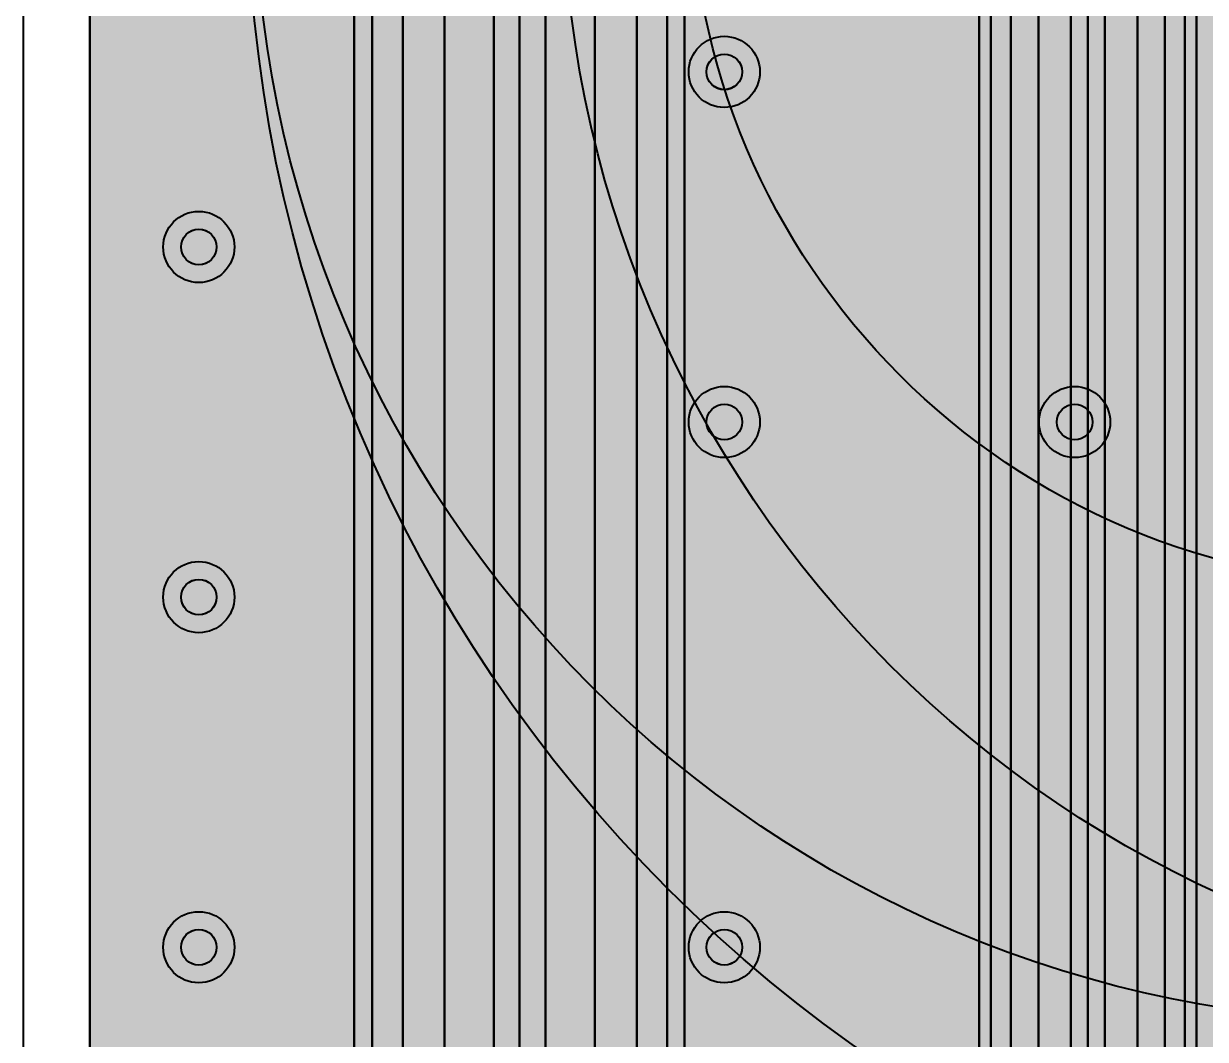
# Model space of a CAD drawing. Header units: millimetres. Extents: x 2 to 110, y 3 to 56.
# Drawn here: x 2.1 to 18.97, y 12.58 to 27.09 of the extents above; entities that cross this region are included whole.
import ezdxf

# ---------------------------------------------------------------- set-up
doc = ezdxf.new("R2010")
doc.units = ezdxf.units.MM
for name, color, linetype in [('bottom_copper', 7, 'Continuous'), ('bottom_silk', 7, 'Continuous'), ('drill_plated', 7, 'Continuous'), ('outline', 7, 'Continuous'), ('top_copper', 7, 'Continuous'), ('top_silk', 7, 'Continuous')]:
    doc.layers.add(name, color=color, linetype=linetype)

# ---------------------------------------------------------------- blocks, each defined once
blk = doc.blocks.new('Block38983')
at = {"layer": 'bottom_copper', "lineweight": 40}
for points in [[(2.372, 0), (1.3063, 0), (1.3063, 51.435), (2.372, 51.435), (2.372, 0)], [(1.3063, 0), (1.1417, 0), (1.1417, 24.9844), (1.235, 25.2097), (1.2919, 25.4469), (1.3063, 25.69), (1.3063, 0)], [(1.1417, 0), (0.8559, 0), (0.8559, 24.591), (1.0143, 24.7765), (1.1417, 24.9844), (1.1417, 0)], [(0.8559, 0), (0.4625, 0), (0.4625, 24.3052), (0.6704, 24.4326), (0.8559, 24.591), (0.8559, 0)], [(0.4625, 0), (0, 0), (0, 24.155), (0.2372, 24.2119), (0.4625, 24.3052), (0.4625, 0)], [(0, 0), (-0.2455, 0), (-0.2455, 24.136), (-0.2431, 24.1358), (0, 24.155), (0, 0)]]:
    blk.add_hatch(color=7, dxfattribs=at).paths.add_polyline_path(points, flags=0)
at = {"layer": 'bottom_copper', "color": 7, "lineweight": 40}
for points in [[(2.372, 0), (1.3063, 0), (1.3063, 51.435), (2.372, 51.435), (2.372, 0)], [(1.3063, 0), (1.1417, 0), (1.1417, 24.9844), (1.235, 25.2097), (1.2919, 25.4469), (1.3063, 25.69), (1.3063, 0)], [(1.1417, 0), (0.8559, 0), (0.8559, 24.591), (1.0143, 24.7765), (1.1417, 24.9844), (1.1417, 0)], [(0.8559, 0), (0.4625, 0), (0.4625, 24.3052), (0.6704, 24.4326), (0.8559, 24.591), (0.8559, 0)], [(0.4625, 0), (0, 0), (0, 24.155), (0.2372, 24.2119), (0.4625, 24.3052), (0.4625, 0)], [(0, 0), (-0.2455, 0), (-0.2455, 24.136), (-0.2431, 24.1358), (0, 24.155), (0, 0)]]:
    blk.add_lwpolyline(points, close=True, dxfattribs=at)
blk = doc.blocks.new('Block39225')
at = {"layer": 'bottom_copper', "lineweight": 40}
for points in [[(6.1864, 0), (1.9846, 0), (1.9846, 51.435), (6.1864, 51.435), (6.1864, 0)], [(1.9846, 0), (1.7345, 0), (1.7345, 29.068), (1.8763, 29.4103), (1.9628, 29.7706), (1.9846, 30.14), (1.9846, 0)], [(1.7345, 0), (1.3003, 0), (1.3003, 28.4703), (1.5409, 28.7521), (1.7345, 29.068), (1.7345, 0)], [(1.3003, 0), (0.7026, 0), (0.7026, 28.0361), (1.0185, 28.2297), (1.3003, 28.4703), (1.3003, 0)], [(0.7026, 0), (0, 0), (0, 27.8078), (0.3603, 27.8943), (0.7026, 28.0361), (0.7026, 0)], [(0, 0), (-0.373, 0), (-0.373, 27.779), (-0.3694, 27.7787), (0, 27.8078), (0, 0)], [(6.3558, 0), (6.1864, 0), (6.1864, 25.69), (6.2056, 25.4469), (6.2625, 25.2097), (6.3558, 24.9844), (6.3558, 0)], [(6.6416, 0), (6.3558, 0), (6.3558, 24.9844), (6.4832, 24.7765), (6.6416, 24.591), (6.6416, 0)], [(7.035, 0), (6.6416, 0), (6.6416, 24.591), (6.8271, 24.4326), (7.035, 24.3052), (7.035, 0)], [(7.4975, 0), (7.035, 0), (7.035, 24.3052), (7.2603, 24.2119), (7.4975, 24.155), (7.4975, 0)], [(7.7382, 0), (7.4975, 0), (7.4975, 24.155), (7.7382, 24.136), (7.7382, 0)]]:
    blk.add_hatch(color=7, dxfattribs=at).paths.add_polyline_path(points, flags=0)
at = {"layer": 'bottom_copper', "color": 7, "lineweight": 40}
for points in [[(6.1864, 0), (1.9846, 0), (1.9846, 51.435), (6.1864, 51.435), (6.1864, 0)], [(1.9846, 0), (1.7345, 0), (1.7345, 29.068), (1.8763, 29.4103), (1.9628, 29.7706), (1.9846, 30.14), (1.9846, 0)], [(1.7345, 0), (1.3003, 0), (1.3003, 28.4703), (1.5409, 28.7521), (1.7345, 29.068), (1.7345, 0)], [(1.3003, 0), (0.7026, 0), (0.7026, 28.0361), (1.0185, 28.2297), (1.3003, 28.4703), (1.3003, 0)], [(0.7026, 0), (0, 0), (0, 27.8078), (0.3603, 27.8943), (0.7026, 28.0361), (0.7026, 0)], [(0, 0), (-0.373, 0), (-0.373, 27.779), (-0.3694, 27.7787), (0, 27.8078), (0, 0)], [(6.3558, 0), (6.1864, 0), (6.1864, 25.69), (6.2056, 25.4469), (6.2625, 25.2097), (6.3558, 24.9844), (6.3558, 0)], [(6.6416, 0), (6.3558, 0), (6.3558, 24.9844), (6.4832, 24.7765), (6.6416, 24.591), (6.6416, 0)], [(7.035, 0), (6.6416, 0), (6.6416, 24.591), (6.8271, 24.4326), (7.035, 24.3052), (7.035, 0)], [(7.4975, 0), (7.035, 0), (7.035, 24.3052), (7.2603, 24.2119), (7.4975, 24.155), (7.4975, 0)], [(7.7382, 0), (7.4975, 0), (7.4975, 24.155), (7.7382, 24.136), (7.7382, 0)]]:
    blk.add_lwpolyline(points, close=True, dxfattribs=at)
blk = doc.blocks.new('Block39358')
at = {"layer": 'bottom_copper', "lineweight": 40}
for points in [[(0, 0), (-3.7687, 0), (-3.7687, 51.435), (0, 51.435), (0, 0)], [(0.2574, 0), (0, 0), (0, 30.14), (0.0291, 29.7706), (0.1156, 29.4103), (0.2574, 29.068), (0.2574, 0)], [(0.6916, 0), (0.2574, 0), (0.2574, 29.068), (0.451, 28.7521), (0.6916, 28.4703), (0.6916, 0)], [(1.2893, 0), (0.6916, 0), (0.6916, 28.4703), (0.9734, 28.2297), (1.2893, 28.0361), (1.2893, 0)], [(1.9919, 0), (1.2893, 0), (1.2893, 28.0361), (1.6316, 27.8943), (1.9919, 27.8078), (1.9919, 0)], [(2.3577, 0), (1.9919, 0), (1.9919, 27.8078), (2.3577, 27.779), (2.3577, 0)]]:
    blk.add_hatch(color=7, dxfattribs=at).paths.add_polyline_path(points, flags=0)
at = {"layer": 'bottom_copper', "color": 7, "lineweight": 40}
for points in [[(0, 0), (-3.7687, 0), (-3.7687, 51.435), (0, 51.435), (0, 0)], [(0.2574, 0), (0, 0), (0, 30.14), (0.0291, 29.7706), (0.1156, 29.4103), (0.2574, 29.068), (0.2574, 0)], [(0.6916, 0), (0.2574, 0), (0.2574, 29.068), (0.451, 28.7521), (0.6916, 28.4703), (0.6916, 0)], [(1.2893, 0), (0.6916, 0), (0.6916, 28.4703), (0.9734, 28.2297), (1.2893, 28.0361), (1.2893, 0)], [(1.9919, 0), (1.2893, 0), (1.2893, 28.0361), (1.6316, 27.8943), (1.9919, 27.8078), (1.9919, 0)], [(2.3577, 0), (1.9919, 0), (1.9919, 27.8078), (2.3577, 27.779), (2.3577, 0)]]:
    blk.add_lwpolyline(points, close=True, dxfattribs=at)
blk = doc.blocks.new('Block120121')
at = {"layer": 'top_copper', "lineweight": 40}
for points in [[(2.372, 0), (1.306, 0), (1.306, 51.435), (2.372, 51.435), (2.372, 0)], [(1.306, 0), (1.142, 0), (1.142, 24.968), (1.235, 25.194), (1.292, 25.431), (1.306, 25.674), (1.306, 0)], [(1.142, 0), (0.856, 0), (0.856, 24.575), (1.014, 24.761), (1.142, 24.968), (1.142, 0)], [(0.856, 0), (0.463, 0), (0.463, 24.289), (0.67, 24.417), (0.856, 24.575), (0.856, 0)], [(0.463, 0), (0, 0), (0, 24.139), (0.237, 24.196), (0.463, 24.289), (0.463, 0)], [(0, 0), (-0.245, 0), (-0.245, 24.12), (-0.243, 24.12), (0, 24.139), (0, 0)]]:
    blk.add_hatch(color=7, dxfattribs=at).paths.add_polyline_path(points, flags=0)
at = {"layer": 'top_copper', "color": 7, "lineweight": 40}
for points in [[(2.372, 0), (1.306, 0), (1.306, 51.435), (2.372, 51.435), (2.372, 0)], [(1.306, 0), (1.142, 0), (1.142, 24.968), (1.235, 25.194), (1.292, 25.431), (1.306, 25.674), (1.306, 0)], [(1.142, 0), (0.856, 0), (0.856, 24.575), (1.014, 24.761), (1.142, 24.968), (1.142, 0)], [(0.856, 0), (0.463, 0), (0.463, 24.289), (0.67, 24.417), (0.856, 24.575), (0.856, 0)], [(0.463, 0), (0, 0), (0, 24.139), (0.237, 24.196), (0.463, 24.289), (0.463, 0)], [(0, 0), (-0.245, 0), (-0.245, 24.12), (-0.243, 24.12), (0, 24.139), (0, 0)]]:
    blk.add_lwpolyline(points, close=True, dxfattribs=at)
blk = doc.blocks.new('Block120460')
at = {"layer": 'top_copper', "lineweight": 40}
for points in [[(6.1864, 0), (1.9846, 0), (1.9846, 51.435), (6.1864, 51.435), (6.1864, 0)], [(1.9846, 0), (1.7345, 0), (1.7345, 29.052), (1.8763, 29.3943), (1.9628, 29.7546), (1.9846, 30.124), (1.9846, 0)], [(1.7345, 0), (1.3003, 0), (1.3003, 28.4543), (1.5409, 28.7361), (1.7345, 29.052), (1.7345, 0)], [(1.3003, 0), (0.7026, 0), (0.7026, 28.0201), (1.0185, 28.2137), (1.3003, 28.4543), (1.3003, 0)], [(0.7026, 0), (0, 0), (0, 27.7918), (0.3603, 27.8783), (0.7026, 28.0201), (0.7026, 0)], [(0, 0), (-0.373, 0), (-0.373, 27.763), (-0.3694, 27.7627), (0, 27.7918), (0, 0)], [(6.3558, 0), (6.1864, 0), (6.1864, 25.674), (6.2056, 25.4309), (6.2625, 25.1937), (6.3558, 24.9684), (6.3558, 0)], [(6.6416, 0), (6.3558, 0), (6.3558, 24.9684), (6.4832, 24.7605), (6.6416, 24.575), (6.6416, 0)], [(7.035, 0), (6.6416, 0), (6.6416, 24.575), (6.8271, 24.4166), (7.035, 24.2892), (7.035, 0)], [(7.4975, 0), (7.035, 0), (7.035, 24.2892), (7.2603, 24.1959), (7.4975, 24.139), (7.4975, 0)], [(7.7382, 0), (7.4975, 0), (7.4975, 24.139), (7.7382, 24.12), (7.7382, 0)]]:
    blk.add_hatch(color=7, dxfattribs=at).paths.add_polyline_path(points, flags=0)
at = {"layer": 'top_copper', "color": 7, "lineweight": 40}
for points in [[(6.1864, 0), (1.9846, 0), (1.9846, 51.435), (6.1864, 51.435), (6.1864, 0)], [(1.9846, 0), (1.7345, 0), (1.7345, 29.052), (1.8763, 29.3943), (1.9628, 29.7546), (1.9846, 30.124), (1.9846, 0)], [(1.7345, 0), (1.3003, 0), (1.3003, 28.4543), (1.5409, 28.7361), (1.7345, 29.052), (1.7345, 0)], [(1.3003, 0), (0.7026, 0), (0.7026, 28.0201), (1.0185, 28.2137), (1.3003, 28.4543), (1.3003, 0)], [(0.7026, 0), (0, 0), (0, 27.7918), (0.3603, 27.8783), (0.7026, 28.0201), (0.7026, 0)], [(0, 0), (-0.373, 0), (-0.373, 27.763), (-0.3694, 27.7627), (0, 27.7918), (0, 0)], [(6.3558, 0), (6.1864, 0), (6.1864, 25.674), (6.2056, 25.4309), (6.2625, 25.1937), (6.3558, 24.9684), (6.3558, 0)], [(6.6416, 0), (6.3558, 0), (6.3558, 24.9684), (6.4832, 24.7605), (6.6416, 24.575), (6.6416, 0)], [(7.035, 0), (6.6416, 0), (6.6416, 24.575), (6.8271, 24.4166), (7.035, 24.2892), (7.035, 0)], [(7.4975, 0), (7.035, 0), (7.035, 24.2892), (7.2603, 24.1959), (7.4975, 24.139), (7.4975, 0)], [(7.7382, 0), (7.4975, 0), (7.4975, 24.139), (7.7382, 24.12), (7.7382, 0)]]:
    blk.add_lwpolyline(points, close=True, dxfattribs=at)
blk = doc.blocks.new('Block120593')
at = {"layer": 'top_copper', "lineweight": 40}
for points in [[(0, 0), (-3.7727, 0), (-3.7727, 51.435), (0, 51.435), (0, 0)], [(0.2574, 0), (0, 0), (0, 30.124), (0.0291, 29.7546), (0.1156, 29.3943), (0.2574, 29.052), (0.2574, 0)], [(0.6916, 0), (0.2574, 0), (0.2574, 29.052), (0.451, 28.7361), (0.6916, 28.4543), (0.6916, 0)], [(1.2893, 0), (0.6916, 0), (0.6916, 28.4543), (0.9734, 28.2137), (1.2893, 28.0201), (1.2893, 0)], [(1.9919, 0), (1.2893, 0), (1.2893, 28.0201), (1.6316, 27.8783), (1.9919, 27.7918), (1.9919, 0)], [(2.3577, 0), (1.9919, 0), (1.9919, 27.7918), (2.3577, 27.763), (2.3577, 0)]]:
    blk.add_hatch(color=7, dxfattribs=at).paths.add_polyline_path(points, flags=0)
at = {"layer": 'top_copper', "color": 7, "lineweight": 40}
for points in [[(0, 0), (-3.7727, 0), (-3.7727, 51.435), (0, 51.435), (0, 0)], [(0.2574, 0), (0, 0), (0, 30.124), (0.0291, 29.7546), (0.1156, 29.3943), (0.2574, 29.052), (0.2574, 0)], [(0.6916, 0), (0.2574, 0), (0.2574, 29.052), (0.451, 28.7361), (0.6916, 28.4543), (0.6916, 0)], [(1.2893, 0), (0.6916, 0), (0.6916, 28.4543), (0.9734, 28.2137), (1.2893, 28.0201), (1.2893, 0)], [(1.9919, 0), (1.2893, 0), (1.2893, 28.0201), (1.6316, 27.8783), (1.9919, 27.7918), (1.9919, 0)], [(2.3577, 0), (1.9919, 0), (1.9919, 27.7918), (2.3577, 27.763), (2.3577, 0)]]:
    blk.add_lwpolyline(points, close=True, dxfattribs=at)

msp = doc.modelspace()

# ---------------------------------------------------------------- hatches: boundary and pattern name
at = {"layer": 'bottom_copper', "lineweight": 40}
for points in [[(12.353, 26.348), (12.339, 26.301), (12.315, 26.257), (12.284, 26.218), (12.245, 26.187), (12.201, 26.163), (12.154, 26.149), (12.104, 26.144), (12.054, 26.149), (12.007, 26.163), (11.963, 26.187), (11.924, 26.218), (11.893, 26.257), (11.869, 26.301), (11.855, 26.348), (11.85, 26.398), (11.855, 26.448), (11.869, 26.495), (11.893, 26.539), (11.924, 26.578), (11.963, 26.609), (12.007, 26.633), (12.054, 26.647), (12.104, 26.652), (12.154, 26.647), (12.201, 26.633), (12.245, 26.609), (12.284, 26.578), (12.315, 26.539), (12.339, 26.495), (12.353, 26.448), (12.358, 26.398), (12.353, 26.348)], [(4.853, 23.848), (4.839, 23.801), (4.815, 23.757), (4.784, 23.718), (4.745, 23.687), (4.701, 23.663), (4.654, 23.649), (4.604, 23.644), (4.554, 23.649), (4.507, 23.663), (4.463, 23.687), (4.424, 23.718), (4.393, 23.757), (4.369, 23.801), (4.355, 23.848), (4.35, 23.898), (4.355, 23.948), (4.369, 23.995), (4.393, 24.039), (4.424, 24.078), (4.463, 24.109), (4.507, 24.133), (4.554, 24.147), (4.604, 24.152), (4.654, 24.147), (4.701, 24.133), (4.745, 24.109), (4.784, 24.078), (4.815, 24.039), (4.839, 23.995), (4.853, 23.948), (4.858, 23.898), (4.853, 23.848)], [(12.353, 21.348), (12.339, 21.301), (12.315, 21.257), (12.284, 21.218), (12.245, 21.187), (12.201, 21.163), (12.154, 21.149), (12.104, 21.144), (12.054, 21.149), (12.007, 21.163), (11.963, 21.187), (11.924, 21.218), (11.893, 21.257), (11.869, 21.301), (11.855, 21.348), (11.85, 21.398), (11.855, 21.448), (11.869, 21.495), (11.893, 21.539), (11.924, 21.578), (11.963, 21.609), (12.007, 21.633), (12.054, 21.647), (12.104, 21.652), (12.154, 21.647), (12.201, 21.633), (12.245, 21.609), (12.284, 21.578), (12.315, 21.539), (12.339, 21.495), (12.353, 21.448), (12.358, 21.398), (12.353, 21.348)], [(17.353, 21.348), (17.339, 21.301), (17.315, 21.257), (17.284, 21.218), (17.245, 21.187), (17.201, 21.163), (17.154, 21.149), (17.104, 21.144), (17.054, 21.149), (17.007, 21.163), (16.963, 21.187), (16.924, 21.218), (16.893, 21.257), (16.869, 21.301), (16.855, 21.348), (16.85, 21.398), (16.855, 21.448), (16.869, 21.495), (16.893, 21.539), (16.924, 21.578), (16.963, 21.609), (17.007, 21.633), (17.054, 21.647), (17.104, 21.652), (17.154, 21.647), (17.201, 21.633), (17.245, 21.609), (17.284, 21.578), (17.315, 21.539), (17.339, 21.495), (17.353, 21.448), (17.358, 21.398), (17.353, 21.348)], [(4.853, 18.848), (4.839, 18.801), (4.815, 18.757), (4.784, 18.718), (4.745, 18.687), (4.701, 18.663), (4.654, 18.649), (4.604, 18.644), (4.554, 18.649), (4.507, 18.663), (4.463, 18.687), (4.424, 18.718), (4.393, 18.757), (4.369, 18.801), (4.355, 18.848), (4.35, 18.898), (4.355, 18.948), (4.369, 18.995), (4.393, 19.039), (4.424, 19.078), (4.463, 19.109), (4.507, 19.133), (4.554, 19.147), (4.604, 19.152), (4.654, 19.147), (4.701, 19.133), (4.745, 19.109), (4.784, 19.078), (4.815, 19.039), (4.839, 18.995), (4.853, 18.948), (4.858, 18.898), (4.853, 18.848)], [(4.853, 13.848), (4.839, 13.801), (4.815, 13.757), (4.784, 13.718), (4.745, 13.687), (4.701, 13.663), (4.654, 13.649), (4.604, 13.644), (4.554, 13.649), (4.507, 13.663), (4.463, 13.687), (4.424, 13.718), (4.393, 13.757), (4.369, 13.801), (4.355, 13.848), (4.35, 13.898), (4.355, 13.948), (4.369, 13.995), (4.393, 14.039), (4.424, 14.078), (4.463, 14.109), (4.507, 14.133), (4.554, 14.147), (4.604, 14.152), (4.654, 14.147), (4.701, 14.133), (4.745, 14.109), (4.784, 14.078), (4.815, 14.039), (4.839, 13.995), (4.853, 13.948), (4.858, 13.898), (4.853, 13.848)], [(12.353, 13.848), (12.339, 13.801), (12.315, 13.757), (12.284, 13.718), (12.245, 13.687), (12.201, 13.663), (12.154, 13.649), (12.104, 13.644), (12.054, 13.649), (12.007, 13.663), (11.963, 13.687), (11.924, 13.718), (11.893, 13.757), (11.869, 13.801), (11.855, 13.848), (11.85, 13.898), (11.855, 13.948), (11.869, 13.995), (11.893, 14.039), (11.924, 14.078), (11.963, 14.109), (12.007, 14.133), (12.054, 14.147), (12.104, 14.152), (12.154, 14.147), (12.201, 14.133), (12.245, 14.109), (12.284, 14.078), (12.315, 14.039), (12.339, 13.995), (12.353, 13.948), (12.358, 13.898), (12.353, 13.848)]]:
    msp.add_hatch(color=7, dxfattribs=at).paths.add_polyline_path(points, flags=0)
at = {"layer": 'drill_plated', "lineweight": 40}
for points in [[(12.353, 26.348), (12.339, 26.301), (12.315, 26.257), (12.284, 26.218), (12.245, 26.187), (12.201, 26.163), (12.154, 26.149), (12.104, 26.144), (12.054, 26.149), (12.007, 26.163), (11.963, 26.187), (11.924, 26.218), (11.893, 26.257), (11.869, 26.301), (11.855, 26.348), (11.85, 26.398), (11.855, 26.448), (11.869, 26.495), (11.893, 26.539), (11.924, 26.578), (11.963, 26.609), (12.007, 26.633), (12.054, 26.647), (12.104, 26.652), (12.154, 26.647), (12.201, 26.633), (12.245, 26.609), (12.284, 26.578), (12.315, 26.539), (12.339, 26.495), (12.353, 26.448), (12.358, 26.398), (12.353, 26.348)], [(4.853, 23.848), (4.839, 23.801), (4.815, 23.757), (4.784, 23.718), (4.745, 23.687), (4.701, 23.663), (4.654, 23.649), (4.604, 23.644), (4.554, 23.649), (4.507, 23.663), (4.463, 23.687), (4.424, 23.718), (4.393, 23.757), (4.369, 23.801), (4.355, 23.848), (4.35, 23.898), (4.355, 23.948), (4.369, 23.995), (4.393, 24.039), (4.424, 24.078), (4.463, 24.109), (4.507, 24.133), (4.554, 24.147), (4.604, 24.152), (4.654, 24.147), (4.701, 24.133), (4.745, 24.109), (4.784, 24.078), (4.815, 24.039), (4.839, 23.995), (4.853, 23.948), (4.858, 23.898), (4.853, 23.848)], [(12.353, 21.348), (12.339, 21.301), (12.315, 21.257), (12.284, 21.218), (12.245, 21.187), (12.201, 21.163), (12.154, 21.149), (12.104, 21.144), (12.054, 21.149), (12.007, 21.163), (11.963, 21.187), (11.924, 21.218), (11.893, 21.257), (11.869, 21.301), (11.855, 21.348), (11.85, 21.398), (11.855, 21.448), (11.869, 21.495), (11.893, 21.539), (11.924, 21.578), (11.963, 21.609), (12.007, 21.633), (12.054, 21.647), (12.104, 21.652), (12.154, 21.647), (12.201, 21.633), (12.245, 21.609), (12.284, 21.578), (12.315, 21.539), (12.339, 21.495), (12.353, 21.448), (12.358, 21.398), (12.353, 21.348)], [(17.353, 21.348), (17.339, 21.301), (17.315, 21.257), (17.284, 21.218), (17.245, 21.187), (17.201, 21.163), (17.154, 21.149), (17.104, 21.144), (17.054, 21.149), (17.007, 21.163), (16.963, 21.187), (16.924, 21.218), (16.893, 21.257), (16.869, 21.301), (16.855, 21.348), (16.85, 21.398), (16.855, 21.448), (16.869, 21.495), (16.893, 21.539), (16.924, 21.578), (16.963, 21.609), (17.007, 21.633), (17.054, 21.647), (17.104, 21.652), (17.154, 21.647), (17.201, 21.633), (17.245, 21.609), (17.284, 21.578), (17.315, 21.539), (17.339, 21.495), (17.353, 21.448), (17.358, 21.398), (17.353, 21.348)], [(4.853, 18.848), (4.839, 18.801), (4.815, 18.757), (4.784, 18.718), (4.745, 18.687), (4.701, 18.663), (4.654, 18.649), (4.604, 18.644), (4.554, 18.649), (4.507, 18.663), (4.463, 18.687), (4.424, 18.718), (4.393, 18.757), (4.369, 18.801), (4.355, 18.848), (4.35, 18.898), (4.355, 18.948), (4.369, 18.995), (4.393, 19.039), (4.424, 19.078), (4.463, 19.109), (4.507, 19.133), (4.554, 19.147), (4.604, 19.152), (4.654, 19.147), (4.701, 19.133), (4.745, 19.109), (4.784, 19.078), (4.815, 19.039), (4.839, 18.995), (4.853, 18.948), (4.858, 18.898), (4.853, 18.848)], [(4.853, 13.848), (4.839, 13.801), (4.815, 13.757), (4.784, 13.718), (4.745, 13.687), (4.701, 13.663), (4.654, 13.649), (4.604, 13.644), (4.554, 13.649), (4.507, 13.663), (4.463, 13.687), (4.424, 13.718), (4.393, 13.757), (4.369, 13.801), (4.355, 13.848), (4.35, 13.898), (4.355, 13.948), (4.369, 13.995), (4.393, 14.039), (4.424, 14.078), (4.463, 14.109), (4.507, 14.133), (4.554, 14.147), (4.604, 14.152), (4.654, 14.147), (4.701, 14.133), (4.745, 14.109), (4.784, 14.078), (4.815, 14.039), (4.839, 13.995), (4.853, 13.948), (4.858, 13.898), (4.853, 13.848)], [(12.353, 13.848), (12.339, 13.801), (12.315, 13.757), (12.284, 13.718), (12.245, 13.687), (12.201, 13.663), (12.154, 13.649), (12.104, 13.644), (12.054, 13.649), (12.007, 13.663), (11.963, 13.687), (11.924, 13.718), (11.893, 13.757), (11.869, 13.801), (11.855, 13.848), (11.85, 13.898), (11.855, 13.948), (11.869, 13.995), (11.893, 14.039), (11.924, 14.078), (11.963, 14.109), (12.007, 14.133), (12.054, 14.147), (12.104, 14.152), (12.154, 14.147), (12.201, 14.133), (12.245, 14.109), (12.284, 14.078), (12.315, 14.039), (12.339, 13.995), (12.353, 13.948), (12.358, 13.898), (12.353, 13.848)]]:
    msp.add_hatch(color=7, dxfattribs=at).paths.add_polyline_path(points, flags=0)
at = {"layer": 'top_copper', "lineweight": 40}
for points in [[(12.353, 26.348), (12.339, 26.301), (12.315, 26.257), (12.284, 26.218), (12.245, 26.187), (12.201, 26.163), (12.154, 26.149), (12.104, 26.144), (12.054, 26.149), (12.007, 26.163), (11.963, 26.187), (11.924, 26.218), (11.893, 26.257), (11.869, 26.301), (11.855, 26.348), (11.85, 26.398), (11.855, 26.448), (11.869, 26.495), (11.893, 26.539), (11.924, 26.578), (11.963, 26.609), (12.007, 26.633), (12.054, 26.647), (12.104, 26.652), (12.154, 26.647), (12.201, 26.633), (12.245, 26.609), (12.284, 26.578), (12.315, 26.539), (12.339, 26.495), (12.353, 26.448), (12.358, 26.398), (12.353, 26.348)], [(4.853, 23.848), (4.839, 23.801), (4.815, 23.757), (4.784, 23.718), (4.745, 23.687), (4.701, 23.663), (4.654, 23.649), (4.604, 23.644), (4.554, 23.649), (4.507, 23.663), (4.463, 23.687), (4.424, 23.718), (4.393, 23.757), (4.369, 23.801), (4.355, 23.848), (4.35, 23.898), (4.355, 23.948), (4.369, 23.995), (4.393, 24.039), (4.424, 24.078), (4.463, 24.109), (4.507, 24.133), (4.554, 24.147), (4.604, 24.152), (4.654, 24.147), (4.701, 24.133), (4.745, 24.109), (4.784, 24.078), (4.815, 24.039), (4.839, 23.995), (4.853, 23.948), (4.858, 23.898), (4.853, 23.848)], [(12.353, 21.348), (12.339, 21.301), (12.315, 21.257), (12.284, 21.218), (12.245, 21.187), (12.201, 21.163), (12.154, 21.149), (12.104, 21.144), (12.054, 21.149), (12.007, 21.163), (11.963, 21.187), (11.924, 21.218), (11.893, 21.257), (11.869, 21.301), (11.855, 21.348), (11.85, 21.398), (11.855, 21.448), (11.869, 21.495), (11.893, 21.539), (11.924, 21.578), (11.963, 21.609), (12.007, 21.633), (12.054, 21.647), (12.104, 21.652), (12.154, 21.647), (12.201, 21.633), (12.245, 21.609), (12.284, 21.578), (12.315, 21.539), (12.339, 21.495), (12.353, 21.448), (12.358, 21.398), (12.353, 21.348)], [(17.353, 21.348), (17.339, 21.301), (17.315, 21.257), (17.284, 21.218), (17.245, 21.187), (17.201, 21.163), (17.154, 21.149), (17.104, 21.144), (17.054, 21.149), (17.007, 21.163), (16.963, 21.187), (16.924, 21.218), (16.893, 21.257), (16.869, 21.301), (16.855, 21.348), (16.85, 21.398), (16.855, 21.448), (16.869, 21.495), (16.893, 21.539), (16.924, 21.578), (16.963, 21.609), (17.007, 21.633), (17.054, 21.647), (17.104, 21.652), (17.154, 21.647), (17.201, 21.633), (17.245, 21.609), (17.284, 21.578), (17.315, 21.539), (17.339, 21.495), (17.353, 21.448), (17.358, 21.398), (17.353, 21.348)], [(4.853, 18.848), (4.839, 18.801), (4.815, 18.757), (4.784, 18.718), (4.745, 18.687), (4.701, 18.663), (4.654, 18.649), (4.604, 18.644), (4.554, 18.649), (4.507, 18.663), (4.463, 18.687), (4.424, 18.718), (4.393, 18.757), (4.369, 18.801), (4.355, 18.848), (4.35, 18.898), (4.355, 18.948), (4.369, 18.995), (4.393, 19.039), (4.424, 19.078), (4.463, 19.109), (4.507, 19.133), (4.554, 19.147), (4.604, 19.152), (4.654, 19.147), (4.701, 19.133), (4.745, 19.109), (4.784, 19.078), (4.815, 19.039), (4.839, 18.995), (4.853, 18.948), (4.858, 18.898), (4.853, 18.848)], [(4.853, 13.848), (4.839, 13.801), (4.815, 13.757), (4.784, 13.718), (4.745, 13.687), (4.701, 13.663), (4.654, 13.649), (4.604, 13.644), (4.554, 13.649), (4.507, 13.663), (4.463, 13.687), (4.424, 13.718), (4.393, 13.757), (4.369, 13.801), (4.355, 13.848), (4.35, 13.898), (4.355, 13.948), (4.369, 13.995), (4.393, 14.039), (4.424, 14.078), (4.463, 14.109), (4.507, 14.133), (4.554, 14.147), (4.604, 14.152), (4.654, 14.147), (4.701, 14.133), (4.745, 14.109), (4.784, 14.078), (4.815, 14.039), (4.839, 13.995), (4.853, 13.948), (4.858, 13.898), (4.853, 13.848)], [(12.353, 13.848), (12.339, 13.801), (12.315, 13.757), (12.284, 13.718), (12.245, 13.687), (12.201, 13.663), (12.154, 13.649), (12.104, 13.644), (12.054, 13.649), (12.007, 13.663), (11.963, 13.687), (11.924, 13.718), (11.893, 13.757), (11.869, 13.801), (11.855, 13.848), (11.85, 13.898), (11.855, 13.948), (11.869, 13.995), (11.893, 14.039), (11.924, 14.078), (11.963, 14.109), (12.007, 14.133), (12.054, 14.147), (12.104, 14.152), (12.154, 14.147), (12.201, 14.133), (12.245, 14.109), (12.284, 14.078), (12.315, 14.039), (12.339, 13.995), (12.353, 13.948), (12.358, 13.898), (12.353, 13.848)]]:
    msp.add_hatch(color=7, dxfattribs=at).paths.add_polyline_path(points, flags=0)

# ---------------------------------------------------------------- linework, layer by layer
at = {"layer": 'bottom_copper', "color": 7, "lineweight": 40}
for p, q in [((3.054, 3.538), (3.054, 54.973)), ((9.18, 3.538), (9.18, 31.317)), ((9.18, 31.317), (9.18, 3.538)), ((17.292, 3.538), (17.292, 27.674)), ((17.292, 27.674), (17.292, 3.538))]:
    msp.add_line(p, q, dxfattribs=at)
for points in [[(12.353, 26.348), (12.339, 26.301), (12.315, 26.257), (12.284, 26.218), (12.245, 26.187), (12.201, 26.163), (12.154, 26.149), (12.104, 26.144), (12.054, 26.149), (12.007, 26.163), (11.963, 26.187), (11.924, 26.218), (11.893, 26.257), (11.869, 26.301), (11.855, 26.348), (11.85, 26.398), (11.855, 26.448), (11.869, 26.495), (11.893, 26.539), (11.924, 26.578), (11.963, 26.609), (12.007, 26.633), (12.054, 26.647), (12.104, 26.652), (12.154, 26.647), (12.201, 26.633), (12.245, 26.609), (12.284, 26.578), (12.315, 26.539), (12.339, 26.495), (12.353, 26.448), (12.358, 26.398), (12.353, 26.348)], [(4.853, 23.848), (4.839, 23.801), (4.815, 23.757), (4.784, 23.718), (4.745, 23.687), (4.701, 23.663), (4.654, 23.649), (4.604, 23.644), (4.554, 23.649), (4.507, 23.663), (4.463, 23.687), (4.424, 23.718), (4.393, 23.757), (4.369, 23.801), (4.355, 23.848), (4.35, 23.898), (4.355, 23.948), (4.369, 23.995), (4.393, 24.039), (4.424, 24.078), (4.463, 24.109), (4.507, 24.133), (4.554, 24.147), (4.604, 24.152), (4.654, 24.147), (4.701, 24.133), (4.745, 24.109), (4.784, 24.078), (4.815, 24.039), (4.839, 23.995), (4.853, 23.948), (4.858, 23.898), (4.853, 23.848)], [(12.353, 21.348), (12.339, 21.301), (12.315, 21.257), (12.284, 21.218), (12.245, 21.187), (12.201, 21.163), (12.154, 21.149), (12.104, 21.144), (12.054, 21.149), (12.007, 21.163), (11.963, 21.187), (11.924, 21.218), (11.893, 21.257), (11.869, 21.301), (11.855, 21.348), (11.85, 21.398), (11.855, 21.448), (11.869, 21.495), (11.893, 21.539), (11.924, 21.578), (11.963, 21.609), (12.007, 21.633), (12.054, 21.647), (12.104, 21.652), (12.154, 21.647), (12.201, 21.633), (12.245, 21.609), (12.284, 21.578), (12.315, 21.539), (12.339, 21.495), (12.353, 21.448), (12.358, 21.398), (12.353, 21.348)], [(17.353, 21.348), (17.339, 21.301), (17.315, 21.257), (17.284, 21.218), (17.245, 21.187), (17.201, 21.163), (17.154, 21.149), (17.104, 21.144), (17.054, 21.149), (17.007, 21.163), (16.963, 21.187), (16.924, 21.218), (16.893, 21.257), (16.869, 21.301), (16.855, 21.348), (16.85, 21.398), (16.855, 21.448), (16.869, 21.495), (16.893, 21.539), (16.924, 21.578), (16.963, 21.609), (17.007, 21.633), (17.054, 21.647), (17.104, 21.652), (17.154, 21.647), (17.201, 21.633), (17.245, 21.609), (17.284, 21.578), (17.315, 21.539), (17.339, 21.495), (17.353, 21.448), (17.358, 21.398), (17.353, 21.348)], [(4.853, 18.848), (4.839, 18.801), (4.815, 18.757), (4.784, 18.718), (4.745, 18.687), (4.701, 18.663), (4.654, 18.649), (4.604, 18.644), (4.554, 18.649), (4.507, 18.663), (4.463, 18.687), (4.424, 18.718), (4.393, 18.757), (4.369, 18.801), (4.355, 18.848), (4.35, 18.898), (4.355, 18.948), (4.369, 18.995), (4.393, 19.039), (4.424, 19.078), (4.463, 19.109), (4.507, 19.133), (4.554, 19.147), (4.604, 19.152), (4.654, 19.147), (4.701, 19.133), (4.745, 19.109), (4.784, 19.078), (4.815, 19.039), (4.839, 18.995), (4.853, 18.948), (4.858, 18.898), (4.853, 18.848)], [(4.853, 13.848), (4.839, 13.801), (4.815, 13.757), (4.784, 13.718), (4.745, 13.687), (4.701, 13.663), (4.654, 13.649), (4.604, 13.644), (4.554, 13.649), (4.507, 13.663), (4.463, 13.687), (4.424, 13.718), (4.393, 13.757), (4.369, 13.801), (4.355, 13.848), (4.35, 13.898), (4.355, 13.948), (4.369, 13.995), (4.393, 14.039), (4.424, 14.078), (4.463, 14.109), (4.507, 14.133), (4.554, 14.147), (4.604, 14.152), (4.654, 14.147), (4.701, 14.133), (4.745, 14.109), (4.784, 14.078), (4.815, 14.039), (4.839, 13.995), (4.853, 13.948), (4.858, 13.898), (4.853, 13.848)], [(12.353, 13.848), (12.339, 13.801), (12.315, 13.757), (12.284, 13.718), (12.245, 13.687), (12.201, 13.663), (12.154, 13.649), (12.104, 13.644), (12.054, 13.649), (12.007, 13.663), (11.963, 13.687), (11.924, 13.718), (11.893, 13.757), (11.869, 13.801), (11.855, 13.848), (11.85, 13.898), (11.855, 13.948), (11.869, 13.995), (11.893, 14.039), (11.924, 14.078), (11.963, 14.109), (12.007, 14.133), (12.054, 14.147), (12.104, 14.152), (12.154, 14.147), (12.201, 14.133), (12.245, 14.109), (12.284, 14.078), (12.315, 14.039), (12.339, 13.995), (12.353, 13.948), (12.358, 13.898), (12.353, 13.848)]]:
    msp.add_lwpolyline(points, close=True, dxfattribs=at)
for centre, major_axis in [((12.104, 26.398), (0.508, 0)), ((12.104, 26.398), (0.254, 0)), ((4.604, 23.898), (0.508, 0)), ((4.604, 23.898), (0.254, 0)), ((12.104, 21.398), (0.508, 0)), ((17.104, 21.398), (0.508, 0)), ((12.104, 21.398), (0.254, 0)), ((17.104, 21.398), (0.254, 0)), ((4.604, 18.898), (0.508, 0)), ((4.604, 18.898), (0.254, 0)), ((4.604, 13.898), (0.508, 0)), ((12.104, 13.898), (0.508, 0)), ((4.604, 13.898), (0.254, 0)), ((12.104, 13.898), (0.254, 0))]:
    msp.add_ellipse(centre, major_axis=major_axis, ratio=1, dxfattribs=at)
at = {"layer": 'bottom_silk', "color": 7, "lineweight": 40}
msp.add_line((2.104, 2.558), (2.104, 55.898), dxfattribs=at)
at = {"layer": 'drill_plated', "color": 7, "lineweight": 40}
for points in [[(12.353, 26.348), (12.339, 26.301), (12.315, 26.257), (12.284, 26.218), (12.245, 26.187), (12.201, 26.163), (12.154, 26.149), (12.104, 26.144), (12.054, 26.149), (12.007, 26.163), (11.963, 26.187), (11.924, 26.218), (11.893, 26.257), (11.869, 26.301), (11.855, 26.348), (11.85, 26.398), (11.855, 26.448), (11.869, 26.495), (11.893, 26.539), (11.924, 26.578), (11.963, 26.609), (12.007, 26.633), (12.054, 26.647), (12.104, 26.652), (12.154, 26.647), (12.201, 26.633), (12.245, 26.609), (12.284, 26.578), (12.315, 26.539), (12.339, 26.495), (12.353, 26.448), (12.358, 26.398), (12.353, 26.348)], [(4.853, 23.848), (4.839, 23.801), (4.815, 23.757), (4.784, 23.718), (4.745, 23.687), (4.701, 23.663), (4.654, 23.649), (4.604, 23.644), (4.554, 23.649), (4.507, 23.663), (4.463, 23.687), (4.424, 23.718), (4.393, 23.757), (4.369, 23.801), (4.355, 23.848), (4.35, 23.898), (4.355, 23.948), (4.369, 23.995), (4.393, 24.039), (4.424, 24.078), (4.463, 24.109), (4.507, 24.133), (4.554, 24.147), (4.604, 24.152), (4.654, 24.147), (4.701, 24.133), (4.745, 24.109), (4.784, 24.078), (4.815, 24.039), (4.839, 23.995), (4.853, 23.948), (4.858, 23.898), (4.853, 23.848)], [(12.353, 21.348), (12.339, 21.301), (12.315, 21.257), (12.284, 21.218), (12.245, 21.187), (12.201, 21.163), (12.154, 21.149), (12.104, 21.144), (12.054, 21.149), (12.007, 21.163), (11.963, 21.187), (11.924, 21.218), (11.893, 21.257), (11.869, 21.301), (11.855, 21.348), (11.85, 21.398), (11.855, 21.448), (11.869, 21.495), (11.893, 21.539), (11.924, 21.578), (11.963, 21.609), (12.007, 21.633), (12.054, 21.647), (12.104, 21.652), (12.154, 21.647), (12.201, 21.633), (12.245, 21.609), (12.284, 21.578), (12.315, 21.539), (12.339, 21.495), (12.353, 21.448), (12.358, 21.398), (12.353, 21.348)], [(17.353, 21.348), (17.339, 21.301), (17.315, 21.257), (17.284, 21.218), (17.245, 21.187), (17.201, 21.163), (17.154, 21.149), (17.104, 21.144), (17.054, 21.149), (17.007, 21.163), (16.963, 21.187), (16.924, 21.218), (16.893, 21.257), (16.869, 21.301), (16.855, 21.348), (16.85, 21.398), (16.855, 21.448), (16.869, 21.495), (16.893, 21.539), (16.924, 21.578), (16.963, 21.609), (17.007, 21.633), (17.054, 21.647), (17.104, 21.652), (17.154, 21.647), (17.201, 21.633), (17.245, 21.609), (17.284, 21.578), (17.315, 21.539), (17.339, 21.495), (17.353, 21.448), (17.358, 21.398), (17.353, 21.348)], [(4.853, 18.848), (4.839, 18.801), (4.815, 18.757), (4.784, 18.718), (4.745, 18.687), (4.701, 18.663), (4.654, 18.649), (4.604, 18.644), (4.554, 18.649), (4.507, 18.663), (4.463, 18.687), (4.424, 18.718), (4.393, 18.757), (4.369, 18.801), (4.355, 18.848), (4.35, 18.898), (4.355, 18.948), (4.369, 18.995), (4.393, 19.039), (4.424, 19.078), (4.463, 19.109), (4.507, 19.133), (4.554, 19.147), (4.604, 19.152), (4.654, 19.147), (4.701, 19.133), (4.745, 19.109), (4.784, 19.078), (4.815, 19.039), (4.839, 18.995), (4.853, 18.948), (4.858, 18.898), (4.853, 18.848)], [(4.853, 13.848), (4.839, 13.801), (4.815, 13.757), (4.784, 13.718), (4.745, 13.687), (4.701, 13.663), (4.654, 13.649), (4.604, 13.644), (4.554, 13.649), (4.507, 13.663), (4.463, 13.687), (4.424, 13.718), (4.393, 13.757), (4.369, 13.801), (4.355, 13.848), (4.35, 13.898), (4.355, 13.948), (4.369, 13.995), (4.393, 14.039), (4.424, 14.078), (4.463, 14.109), (4.507, 14.133), (4.554, 14.147), (4.604, 14.152), (4.654, 14.147), (4.701, 14.133), (4.745, 14.109), (4.784, 14.078), (4.815, 14.039), (4.839, 13.995), (4.853, 13.948), (4.858, 13.898), (4.853, 13.848)], [(12.353, 13.848), (12.339, 13.801), (12.315, 13.757), (12.284, 13.718), (12.245, 13.687), (12.201, 13.663), (12.154, 13.649), (12.104, 13.644), (12.054, 13.649), (12.007, 13.663), (11.963, 13.687), (11.924, 13.718), (11.893, 13.757), (11.869, 13.801), (11.855, 13.848), (11.85, 13.898), (11.855, 13.948), (11.869, 13.995), (11.893, 14.039), (11.924, 14.078), (11.963, 14.109), (12.007, 14.133), (12.054, 14.147), (12.104, 14.152), (12.154, 14.147), (12.201, 14.133), (12.245, 14.109), (12.284, 14.078), (12.315, 14.039), (12.339, 13.995), (12.353, 13.948), (12.358, 13.898), (12.353, 13.848)]]:
    msp.add_lwpolyline(points, close=True, dxfattribs=at)
for centre in [(12.104, 26.398), (4.604, 23.898), (12.104, 21.398), (17.104, 21.398), (4.604, 18.898), (4.604, 13.898), (12.104, 13.898)]:
    msp.add_ellipse(centre, major_axis=(0.254, 0), ratio=1, dxfattribs=at)
at = {"layer": 'outline', "color": 7, "lineweight": 40}
msp.add_line((2.104, 2.558), (2.104, 55.898), dxfattribs=at)
at = {"layer": 'top_copper', "color": 7, "lineweight": 40}
for p, q in [((3.05, 3.554), (3.05, 54.989)), ((9.18, 3.554), (9.18, 31.317)), ((9.18, 31.317), (9.18, 3.554)), ((17.292, 3.554), (17.292, 27.674)), ((17.292, 27.674), (17.292, 3.554))]:
    msp.add_line(p, q, dxfattribs=at)
for points in [[(12.353, 26.348), (12.339, 26.301), (12.315, 26.257), (12.284, 26.218), (12.245, 26.187), (12.201, 26.163), (12.154, 26.149), (12.104, 26.144), (12.054, 26.149), (12.007, 26.163), (11.963, 26.187), (11.924, 26.218), (11.893, 26.257), (11.869, 26.301), (11.855, 26.348), (11.85, 26.398), (11.855, 26.448), (11.869, 26.495), (11.893, 26.539), (11.924, 26.578), (11.963, 26.609), (12.007, 26.633), (12.054, 26.647), (12.104, 26.652), (12.154, 26.647), (12.201, 26.633), (12.245, 26.609), (12.284, 26.578), (12.315, 26.539), (12.339, 26.495), (12.353, 26.448), (12.358, 26.398), (12.353, 26.348)], [(4.853, 23.848), (4.839, 23.801), (4.815, 23.757), (4.784, 23.718), (4.745, 23.687), (4.701, 23.663), (4.654, 23.649), (4.604, 23.644), (4.554, 23.649), (4.507, 23.663), (4.463, 23.687), (4.424, 23.718), (4.393, 23.757), (4.369, 23.801), (4.355, 23.848), (4.35, 23.898), (4.355, 23.948), (4.369, 23.995), (4.393, 24.039), (4.424, 24.078), (4.463, 24.109), (4.507, 24.133), (4.554, 24.147), (4.604, 24.152), (4.654, 24.147), (4.701, 24.133), (4.745, 24.109), (4.784, 24.078), (4.815, 24.039), (4.839, 23.995), (4.853, 23.948), (4.858, 23.898), (4.853, 23.848)], [(12.353, 21.348), (12.339, 21.301), (12.315, 21.257), (12.284, 21.218), (12.245, 21.187), (12.201, 21.163), (12.154, 21.149), (12.104, 21.144), (12.054, 21.149), (12.007, 21.163), (11.963, 21.187), (11.924, 21.218), (11.893, 21.257), (11.869, 21.301), (11.855, 21.348), (11.85, 21.398), (11.855, 21.448), (11.869, 21.495), (11.893, 21.539), (11.924, 21.578), (11.963, 21.609), (12.007, 21.633), (12.054, 21.647), (12.104, 21.652), (12.154, 21.647), (12.201, 21.633), (12.245, 21.609), (12.284, 21.578), (12.315, 21.539), (12.339, 21.495), (12.353, 21.448), (12.358, 21.398), (12.353, 21.348)], [(17.353, 21.348), (17.339, 21.301), (17.315, 21.257), (17.284, 21.218), (17.245, 21.187), (17.201, 21.163), (17.154, 21.149), (17.104, 21.144), (17.054, 21.149), (17.007, 21.163), (16.963, 21.187), (16.924, 21.218), (16.893, 21.257), (16.869, 21.301), (16.855, 21.348), (16.85, 21.398), (16.855, 21.448), (16.869, 21.495), (16.893, 21.539), (16.924, 21.578), (16.963, 21.609), (17.007, 21.633), (17.054, 21.647), (17.104, 21.652), (17.154, 21.647), (17.201, 21.633), (17.245, 21.609), (17.284, 21.578), (17.315, 21.539), (17.339, 21.495), (17.353, 21.448), (17.358, 21.398), (17.353, 21.348)], [(4.853, 18.848), (4.839, 18.801), (4.815, 18.757), (4.784, 18.718), (4.745, 18.687), (4.701, 18.663), (4.654, 18.649), (4.604, 18.644), (4.554, 18.649), (4.507, 18.663), (4.463, 18.687), (4.424, 18.718), (4.393, 18.757), (4.369, 18.801), (4.355, 18.848), (4.35, 18.898), (4.355, 18.948), (4.369, 18.995), (4.393, 19.039), (4.424, 19.078), (4.463, 19.109), (4.507, 19.133), (4.554, 19.147), (4.604, 19.152), (4.654, 19.147), (4.701, 19.133), (4.745, 19.109), (4.784, 19.078), (4.815, 19.039), (4.839, 18.995), (4.853, 18.948), (4.858, 18.898), (4.853, 18.848)], [(4.853, 13.848), (4.839, 13.801), (4.815, 13.757), (4.784, 13.718), (4.745, 13.687), (4.701, 13.663), (4.654, 13.649), (4.604, 13.644), (4.554, 13.649), (4.507, 13.663), (4.463, 13.687), (4.424, 13.718), (4.393, 13.757), (4.369, 13.801), (4.355, 13.848), (4.35, 13.898), (4.355, 13.948), (4.369, 13.995), (4.393, 14.039), (4.424, 14.078), (4.463, 14.109), (4.507, 14.133), (4.554, 14.147), (4.604, 14.152), (4.654, 14.147), (4.701, 14.133), (4.745, 14.109), (4.784, 14.078), (4.815, 14.039), (4.839, 13.995), (4.853, 13.948), (4.858, 13.898), (4.853, 13.848)], [(12.353, 13.848), (12.339, 13.801), (12.315, 13.757), (12.284, 13.718), (12.245, 13.687), (12.201, 13.663), (12.154, 13.649), (12.104, 13.644), (12.054, 13.649), (12.007, 13.663), (11.963, 13.687), (11.924, 13.718), (11.893, 13.757), (11.869, 13.801), (11.855, 13.848), (11.85, 13.898), (11.855, 13.948), (11.869, 13.995), (11.893, 14.039), (11.924, 14.078), (11.963, 14.109), (12.007, 14.133), (12.054, 14.147), (12.104, 14.152), (12.154, 14.147), (12.201, 14.133), (12.245, 14.109), (12.284, 14.078), (12.315, 14.039), (12.339, 13.995), (12.353, 13.948), (12.358, 13.898), (12.353, 13.848)]]:
    msp.add_lwpolyline(points, close=True, dxfattribs=at)
for centre, major_axis in [((12.104, 26.398), (0.508, 0)), ((12.104, 26.398), (0.254, 0)), ((4.604, 23.898), (0.508, 0)), ((4.604, 23.898), (0.254, 0)), ((12.104, 21.398), (0.508, 0)), ((17.104, 21.398), (0.508, 0)), ((12.104, 21.398), (0.254, 0)), ((17.104, 21.398), (0.254, 0)), ((4.604, 18.898), (0.508, 0)), ((4.604, 18.898), (0.254, 0)), ((4.604, 13.898), (0.508, 0)), ((12.104, 13.898), (0.508, 0)), ((4.604, 13.898), (0.254, 0)), ((12.104, 13.898), (0.254, 0))]:
    msp.add_ellipse(centre, major_axis=major_axis, ratio=1, dxfattribs=at)
at = {"layer": 'top_silk', "color": 7, "lineweight": 40}
msp.add_line((2.104, 2.558), (2.104, 55.898), dxfattribs=at)
for centre, major_axis in [((25.794, 29.228), (20.5, 0)), ((21.794, 29.228), (16.4, 0)), ((25.794, 29.228), (16, 0)), ((21.82, 29.28), (10.2, 0))]:
    msp.add_ellipse(centre, major_axis=major_axis, ratio=1, dxfattribs=at)

# ---------------------------------------------------------------- block references
at = {"layer": 'bottom_copper'}
for name, p in [('Block39358', (6.823, 3.538)), ('Block39225', (9.553, 3.538)), ('Block38983', (17.537, 3.538))]:
    msp.add_blockref(name, p, dxfattribs=at)
at = {"layer": 'top_copper'}
for name, p in [('Block120593', (6.823, 3.554)), ('Block120460', (9.553, 3.554)), ('Block120121', (17.537, 3.554))]:
    msp.add_blockref(name, p, dxfattribs=at)

doc.saveas('drawing.dxf')
